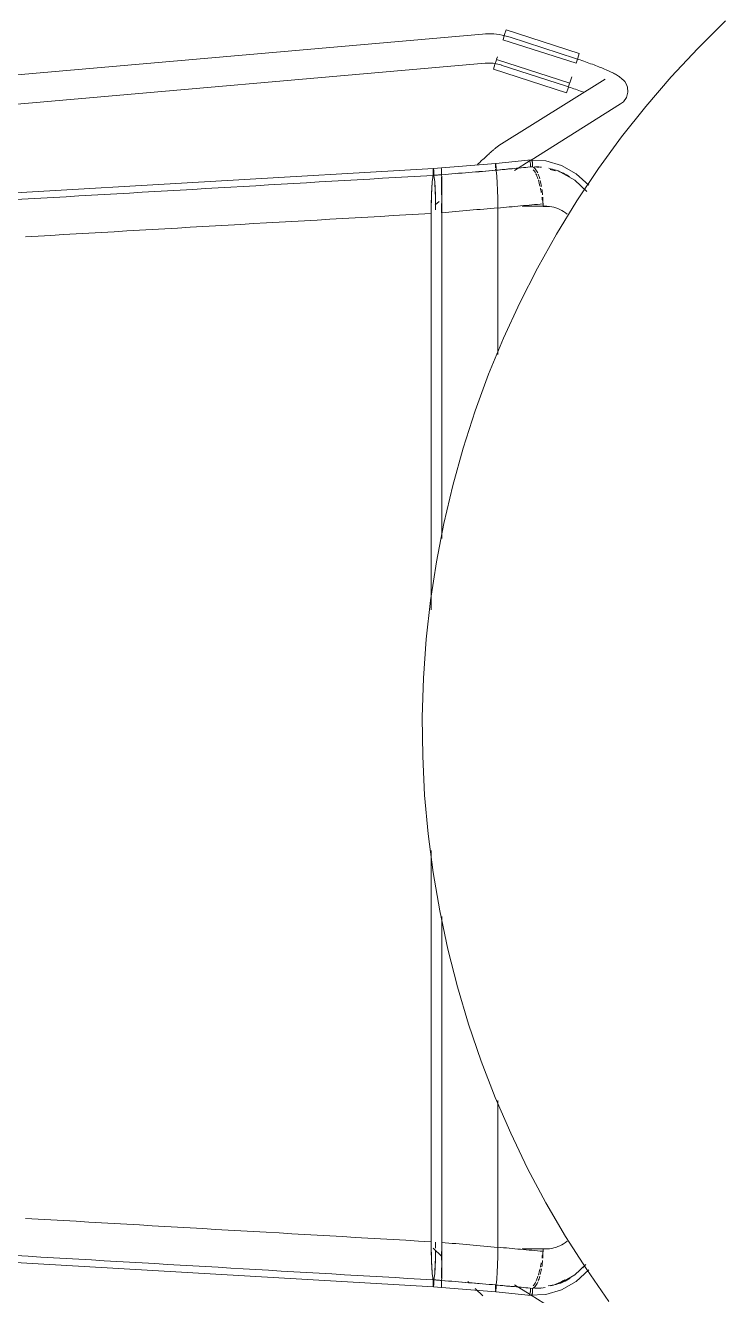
# Model space of a CAD drawing. Header units: millimetres. Extents: x 155927 to 295199, y -4084 to 97293.
# Drawn here: x 227090 to 227377, y 20969 to 21490 of the extents above; entities that cross this region are included whole.
import ezdxf

# ---------------------------------------------------------------- set-up
doc = ezdxf.new("R2010")
doc.units = ezdxf.units.MM
doc.header["$MEASUREMENT"] = 0
doc.layers.add('I-FURN', color=8, linetype='CONTINUOUS', lineweight=9)

msp = doc.modelspace()

# ---------------------------------------------------------------- linework, layer by layer
at = {"layer": 'I-FURN'}
for p, q in [((227286.35, 21486.04), (227286.98, 21488)), ((227286.98, 21488), (227316.98, 21478.31)), ((227377.01, 21491.67), (227365.64, 21480.42)), ((227277.29, 21486.28), (226833.97, 21447.33)), ((227277.34, 21486.29), (227277.29, 21486.28)), ((227278.48, 21486.36), (227277.34, 21486.29)), ((227279.63, 21486.39), (227278.48, 21486.36)), ((227280.77, 21486.38), (227279.63, 21486.39)), ((227281.91, 21486.32), (227280.77, 21486.38)), ((227283.04, 21486.21), (227281.91, 21486.32)), ((227284.18, 21486.05), (227283.04, 21486.21)), ((227285.3, 21485.86), (227284.18, 21486.05)), ((227286.42, 21485.61), (227285.3, 21485.86)), ((227285.67, 21483.95), (227315.68, 21474.27)), ((227285.71, 21484.07), (227286.35, 21486.04)), ((227287.52, 21485.33), (227286.42, 21485.61)), ((227288.62, 21485), (227287.52, 21485.33)), ((227315.43, 21476.28), (227288.62, 21485)), ((227283.1, 21475.98), (227283.39, 21476.87)), ((227315.88, 21476.14), (227315.43, 21476.28)), ((227316.35, 21476.36), (227315.72, 21474.38)), ((227316.62, 21475.89), (227315.88, 21476.14)), ((227316.98, 21478.31), (227316.35, 21476.36)), ((227365.64, 21480.42), (227354.72, 21468.72)), ((226853.84, 21437.03), (227278.34, 21474.33)), ((227278.34, 21474.33), (227279, 21474.37)), ((227279, 21474.37), (227279.67, 21474.39)), ((227279.67, 21474.39), (227280.33, 21474.38)), ((227280.33, 21474.38), (227280.99, 21474.35)), ((227280.99, 21474.35), (227281.65, 21474.29)), ((227281.65, 21474.29), (227282.3, 21474.2)), ((227281.76, 21471.84), (227282.39, 21473.79)), ((227281.76, 21471.84), (227311.77, 21462.15)), ((227282.3, 21474.2), (227282.96, 21474.09)), ((227282.39, 21473.79), (227283.03, 21475.77)), ((227282.96, 21474.09), (227283.6, 21473.95)), ((227313.07, 21466.2), (227283.07, 21475.88)), ((227283.6, 21473.95), (227284.25, 21473.78)), ((227284.25, 21473.78), (227284.88, 21473.59)), ((227284.88, 21473.59), (227284.91, 21473.58)), ((227284.91, 21473.58), (227311.72, 21464.87)), ((227317.36, 21475.64), (227316.62, 21475.89)), ((227318.09, 21475.4), (227317.36, 21475.64)), ((227318.82, 21475.14), (227318.09, 21475.4)), ((227319.54, 21474.89), (227318.82, 21475.14)), ((227320.26, 21474.64), (227319.54, 21474.89)), ((227320.97, 21474.38), (227320.26, 21474.64)), ((227321.66, 21474.13), (227320.97, 21474.38)), ((227322.35, 21473.88), (227321.66, 21474.13)), ((227323.03, 21473.62), (227322.35, 21473.88)), ((227323.7, 21473.37), (227323.03, 21473.62)), ((227324.35, 21473.11), (227323.7, 21473.37)), ((227324.99, 21472.86), (227324.35, 21473.11)), ((227325.62, 21472.61), (227324.99, 21472.86)), ((227326.23, 21472.36), (227325.62, 21472.61)), ((227326.82, 21472.11), (227326.23, 21472.36)), ((227327.4, 21471.87), (227326.82, 21472.11)), ((227327.96, 21471.63), (227327.4, 21471.87)), ((227328.51, 21471.39), (227327.96, 21471.63)), ((227329.03, 21471.15), (227328.51, 21471.39)), ((227329.54, 21470.91), (227329.03, 21471.15)), ((227327.58, 21467.79), (227284, 21440.49)), ((227313.03, 21466.08), (227312.4, 21464.11)), ((227313.1, 21466.29), (227313.9, 21468.77)), ((227330.04, 21470.68), (227329.54, 21470.91)), ((227330.51, 21470.45), (227330.04, 21470.68)), ((227330.97, 21470.22), (227330.51, 21470.45)), ((227331.41, 21469.99), (227330.97, 21470.22)), ((227331.83, 21469.76), (227331.41, 21469.99)), ((227332.24, 21469.53), (227331.83, 21469.76)), ((227332.64, 21469.3), (227332.24, 21469.53)), ((227333.03, 21469.05), (227332.64, 21469.3)), ((227333.42, 21468.8), (227333.03, 21469.05)), ((227333.81, 21468.52), (227333.42, 21468.8)), ((227334.21, 21468.21), (227333.81, 21468.52)), ((227334.64, 21467.84), (227334.21, 21468.21)), ((227335.1, 21467.37), (227334.64, 21467.84)), ((227335.62, 21466.75), (227335.1, 21467.37)), ((227336.19, 21465.83), (227335.62, 21466.75)), ((227336.71, 21464.45), (227336.19, 21465.83)), ((227354.72, 21468.72), (227344.28, 21456.59)), ((227312.05, 21464.76), (227311.72, 21464.87)), ((227312.4, 21464.11), (227311.77, 21462.15)), ((227312.74, 21464.54), (227312.05, 21464.76)), ((227313.43, 21464.31), (227312.74, 21464.54)), ((227314.11, 21464.07), (227313.43, 21464.31)), ((227314.79, 21463.84), (227314.11, 21464.07)), ((227315.47, 21463.61), (227314.79, 21463.84)), ((227316.13, 21463.37), (227315.47, 21463.61)), ((227316.79, 21463.13), (227316.13, 21463.37)), ((227317.44, 21462.9), (227316.79, 21463.13)), ((227318.07, 21462.66), (227317.44, 21462.9)), ((227318.7, 21462.43), (227318.07, 21462.66)), ((227336.3, 21460.25), (227336.89, 21462.48)), ((227336.89, 21462.48), (227336.71, 21464.45)), ((227297.19, 21434.59), (227333.95, 21457.63)), ((227335.07, 21458.52), (227333.95, 21457.63)), ((227344.28, 21456.59), (227334.34, 21444.06)), ((227335.07, 21458.52), (227336.3, 21460.25)), ((227282.96, 21439.74), (227282.74, 21439.56)), ((227283.19, 21439.92), (227282.96, 21439.74)), ((227283.42, 21440.09), (227283.19, 21439.92)), ((227283.67, 21440.27), (227283.42, 21440.09)), ((227284, 21440.49), (227283.67, 21440.27)), ((227334.34, 21444.06), (227324.9, 21431.14)), ((227277.05, 21434.48), (227276.61, 21434.07)), ((227277.49, 21434.88), (227277.05, 21434.48)), ((227277.91, 21435.27), (227277.49, 21434.88)), ((227278.32, 21435.65), (227277.91, 21435.27)), ((227278.73, 21436.02), (227278.32, 21435.65)), ((227279.12, 21436.38), (227278.73, 21436.02)), ((227279.49, 21436.72), (227279.12, 21436.38)), ((227279.86, 21437.05), (227279.49, 21436.72)), ((227280.21, 21437.37), (227279.86, 21437.05)), ((227280.55, 21437.67), (227280.21, 21437.37)), ((227280.87, 21437.96), (227280.55, 21437.67)), ((227281.18, 21438.23), (227280.87, 21437.96)), ((227281.47, 21438.49), (227281.18, 21438.23)), ((227281.75, 21438.73), (227281.47, 21438.49)), ((227282.02, 21438.96), (227281.75, 21438.73)), ((227282.27, 21439.17), (227282.02, 21438.96)), ((227282.51, 21439.37), (227282.27, 21439.17)), ((227282.74, 21439.56), (227282.51, 21439.37)), ((227297.22, 21434.66), (227282.73, 21433.24)), ((227296.33, 21434.54), (227303.24, 21434.25)), ((227257.17, 21431.14), (226925.26, 21411.85)), ((227257.07, 21430.21), (227257.06, 21429.76)), ((227257.06, 21429.76), (227257.06, 21429.27)), ((227257.06, 21429.27), (227257.06, 21428.77)), ((227257.09, 21430.59), (227257.07, 21430.21)), ((227257.12, 21430.88), (227257.09, 21430.59)), ((227257.14, 21431.07), (227257.12, 21430.88)), ((227257.17, 21431.14), (227257.14, 21431.07)), ((227257.17, 21431.14), (227260.53, 21431.41)), ((227257.2, 21431.07), (227257.17, 21431.14)), ((227257.22, 21430.88), (227257.2, 21431.07)), ((227257.25, 21430.59), (227257.22, 21430.88)), ((227257.26, 21430.2), (227257.25, 21430.59)), ((227257.28, 21429.75), (227257.26, 21430.2)), ((227257.28, 21429.26), (227257.28, 21429.75)), ((227257.28, 21428.76), (227257.28, 21429.26)), ((227260.52, 21430.47), (227260.52, 21430.86)), ((227260.52, 21430.86), (227260.52, 21430.48)), ((227260.52, 21430.48), (227260.52, 21430.03)), ((227260.52, 21430.02), (227260.52, 21430.47)), ((227260.52, 21430.03), (227260.52, 21429.54)), ((227260.52, 21429.53), (227260.52, 21430.02)), ((227260.52, 21429.54), (227260.52, 21429.04)), ((227260.52, 21429.04), (227260.52, 21429.53)), ((227282.73, 21433.24), (227260.53, 21431.41)), ((227260.53, 21431.34), (227260.53, 21431.41)), ((227260.53, 21431.41), (227260.53, 21431.34)), ((227260.53, 21431.35), (227260.53, 21431.41)), ((227260.53, 21431.41), (227260.53, 21431.35)), ((227260.53, 21431.16), (227260.53, 21430.86)), ((227260.53, 21430.87), (227260.53, 21431.16)), ((227260.54, 21430.48), (227260.53, 21430.87)), ((227260.53, 21430.86), (227260.54, 21430.48)), ((227260.54, 21430.48), (227260.54, 21430.03)), ((227260.54, 21430.03), (227260.54, 21430.48)), ((227260.54, 21430.03), (227260.54, 21429.54)), ((227260.54, 21429.54), (227260.54, 21430.03)), ((227260.54, 21429.54), (227260.54, 21429.04)), ((227260.54, 21429.05), (227260.54, 21429.54)), ((227275.69, 21433.21), (227275.22, 21432.77)), ((227276.15, 21433.64), (227275.69, 21433.21)), ((227276.61, 21434.07), (227276.15, 21433.64)), ((227282.64, 21432.31), (227282.63, 21431.86)), ((227282.63, 21431.86), (227282.64, 21432.31)), ((227282.63, 21431.86), (227282.63, 21431.37)), ((227282.63, 21431.37), (227282.63, 21431.86)), ((227282.63, 21430.87), (227282.64, 21430.4)), ((227282.64, 21430.4), (227282.63, 21430.87)), ((227282.66, 21432.7), (227282.64, 21432.31)), ((227282.64, 21432.31), (227282.66, 21432.69)), ((227282.68, 21432.99), (227282.66, 21432.7)), ((227282.66, 21432.69), (227282.68, 21432.99)), ((227282.7, 21433.18), (227282.68, 21432.99)), ((227282.68, 21432.99), (227282.7, 21433.17)), ((227282.73, 21433.24), (227282.7, 21433.18)), ((227282.7, 21433.17), (227282.73, 21433.24)), ((227282.73, 21433.24), (227282.76, 21433.17)), ((227282.76, 21433.17), (227282.73, 21433.24)), ((227282.78, 21432.98), (227282.76, 21433.17)), ((227282.8, 21432.69), (227282.78, 21432.98)), ((227282.78, 21432.98), (227282.8, 21432.68)), ((227282.82, 21432.3), (227282.8, 21432.69)), ((227282.8, 21432.68), (227282.82, 21432.3)), ((227282.83, 21431.85), (227282.82, 21432.3)), ((227282.82, 21432.3), (227282.83, 21431.84)), ((227282.82, 21430.39), (227282.83, 21430.86)), ((227282.83, 21430.86), (227282.82, 21430.39)), ((227282.82, 21430.39), (227283.01, 21429.5)), ((227283.02, 21429.5), (227282.82, 21430.39)), ((227282.83, 21431.36), (227282.83, 21431.85)), ((227282.83, 21431.84), (227282.83, 21431.35)), ((227282.83, 21430.86), (227282.83, 21431.36)), ((227282.83, 21431.35), (227282.83, 21430.86)), ((227283.02, 21429.5), (227283.19, 21427.78)), ((227283.19, 21427.76), (227283.02, 21429.5)), ((227290.37, 21430.32), (227296.81, 21434.36)), ((227303.24, 21434.25), (227309.76, 21432.38)), ((227309.35, 21429.67), (227315.18, 21426.31)), ((227309.76, 21432.38), (227315.77, 21428.99)), ((227324.9, 21431.14), (227315.99, 21417.85)), ((227256.67, 21425.66), (227256.5, 21423.16)), ((227256.86, 21427.41), (227256.67, 21425.66)), ((227257.07, 21428.3), (227256.86, 21427.41)), ((227257.06, 21428.77), (227257.07, 21428.3)), ((227257.27, 21428.3), (227257.28, 21428.76)), ((227257.48, 21427.39), (227257.27, 21428.3)), ((227257.67, 21425.64), (227257.48, 21427.39)), ((227257.83, 21423.15), (227257.67, 21425.64)), ((227260.48, 21423.42), (227260.49, 21425.92)), ((227260.49, 21425.92), (227260.48, 21423.42)), ((227260.49, 21425.92), (227260.51, 21427.67)), ((227260.51, 21427.67), (227260.49, 21425.92)), ((227260.52, 21428.57), (227260.52, 21429.04)), ((227260.52, 21429.04), (227260.52, 21428.57)), ((227260.54, 21428.57), (227260.54, 21429.05)), ((227260.54, 21429.04), (227260.54, 21428.57)), ((227260.54, 21428.57), (227260.55, 21427.68)), ((227260.55, 21427.69), (227260.54, 21428.57)), ((227260.56, 21425.94), (227260.55, 21427.69)), ((227260.55, 21427.68), (227260.56, 21425.94)), ((227260.56, 21425.94), (227260.58, 21423.44)), ((227260.58, 21423.44), (227260.56, 21425.94)), ((227283.19, 21427.77), (227283.34, 21425.33)), ((227283.34, 21425.28), (227283.19, 21427.76)), ((227283.34, 21425.29), (227283.46, 21422.25)), ((227283.46, 21422.19), (227283.34, 21425.28)), ((227315.18, 21426.31), (227320.1, 21421.62)), ((227315.77, 21428.99), (227320.92, 21424.25)), ((227256.38, 21420.03), (227256.3, 21416.47)), ((227256.5, 21423.16), (227256.38, 21420.03)), ((227257.96, 21420.03), (227257.83, 21423.15)), ((227258.04, 21416.48), (227257.96, 21420.03)), ((227260.47, 21420.29), (227260.48, 21423.42)), ((227260.48, 21423.42), (227260.47, 21420.3)), ((227260.58, 21420.3), (227260.58, 21423.44)), ((227260.58, 21423.43), (227260.58, 21420.3)), ((227260.58, 21420.3), (227260.59, 21416.74)), ((227260.59, 21416.74), (227260.58, 21420.3)), ((227283.46, 21422.19), (227283.53, 21418.75)), ((227283.53, 21418.75), (227283.46, 21422.19)), ((227256.3, 21416.47), (227256.28, 21412.68)), ((227259.45, 21417.65), (227257.92, 21416.17)), ((227258.06, 21414.22), (227258.04, 21416.48)), ((227260.46, 21412.96), (227260.47, 21416.74)), ((227260.47, 21416.74), (227260.46, 21412.96)), ((227260.59, 21412.95), (227260.59, 21416.74)), ((227260.59, 21416.73), (227260.59, 21412.95)), ((227283.56, 21414.89), (227283.53, 21418.65)), ((227283.53, 21418.65), (227283.56, 21415.01)), ((227283.56, 21354.77), (227283.56, 21414.89)), ((227283.56, 21414.89), (227283.56, 21354.77)), ((227303.35, 21415.6), (227293.6, 21415.6)), ((227302.11, 21416.59), (227302.11, 21415.54)), ((227315.99, 21417.85), (227307.62, 21404.22)), ((227256.28, 21412.68), (227256.28, 21250.09)), ((227256.28, 21250.09), (227256.28, 21412.68)), ((227260.59, 21412.95), (227260.59, 21279.31)), ((227260.59, 21279.31), (227260.59, 21412.95)), ((227307.62, 21404.22), (227299.8, 21390.26)), ((227299.8, 21390.26), (227292.54, 21376.01)), ((227292.54, 21376.01), (227285.86, 21361.47)), ((227285.86, 21361.47), (227279.76, 21346.68)), ((227279.76, 21346.68), (227274.27, 21331.65)), ((227274.27, 21331.65), (227269.37, 21316.42)), ((227269.37, 21316.42), (227265.09, 21301)), ((227265.09, 21301), (227261.43, 21285.43)), ((227261.43, 21285.43), (227258.4, 21269.72)), ((227258.4, 21269.72), (227256, 21253.9)), ((227256, 21253.9), (227254.23, 21238)), ((227254.23, 21238), (227253.1, 21222.04)), ((227253.1, 21222.04), (227252.6, 21206.05)), ((227252.6, 21206.05), (227252.75, 21190.05)), ((227252.75, 21190.05), (227253.54, 21174.07)), ((227253.54, 21174.07), (227254.96, 21158.14)), ((227254.96, 21158.14), (227257.02, 21142.27)), ((227256.28, 21151.35), (227256.28, 20990.78)), ((227256.28, 20990.78), (227256.28, 21151.35)), ((227257.02, 21142.27), (227259.72, 21126.5)), ((227259.72, 21126.5), (227263.04, 21110.85)), ((227260.59, 21124.26), (227260.59, 20990.52)), ((227260.59, 20990.52), (227260.59, 21124.26)), ((227263.04, 21110.85), (227266.99, 21095.35)), ((227266.99, 21095.35), (227271.55, 21080.01)), ((227271.55, 21080.01), (227276.72, 21064.87)), ((227276.72, 21064.87), (227282.5, 21049.95)), ((227282.5, 21049.95), (227288.86, 21035.27)), ((227283.56, 20988.57), (227283.56, 21048.69)), ((227283.56, 21048.69), (227283.56, 20988.57)), ((227288.86, 21035.27), (227295.81, 21020.86)), ((227295.81, 21020.86), (227303.33, 21006.74)), ((227303.33, 21006.74), (227311.4, 20992.93)), ((227257.17, 20972.33), (226925.26, 20991.61)), ((227311.4, 20992.93), (227320.03, 20979.45)), ((227256.28, 20990.78), (227256.3, 20987)), ((227256.3, 20987), (227256.38, 20983.43)), ((227257.03, 20988.15), (227260.59, 20984.72)), ((227257.96, 20983.44), (227258.04, 20986.99)), ((227258.05, 20988.13), (227258.06, 20990.67)), ((227260.47, 20983.17), (227260.47, 20986.73)), ((227260.47, 20986.72), (227260.47, 20983.17)), ((227260.59, 20986.73), (227260.58, 20983.16)), ((227260.58, 20983.16), (227260.59, 20986.73)), ((227260.59, 20990.52), (227260.59, 20986.73)), ((227260.59, 20986.73), (227260.59, 20990.52)), ((227283.53, 20984.81), (227283.56, 20988.57)), ((227283.56, 20988.45), (227283.53, 20984.81)), ((227293.6, 20987.87), (227303.35, 20987.87)), ((227302.11, 20987.92), (227302.11, 20986.88)), ((227256.38, 20983.43), (227256.5, 20980.3)), ((227257.83, 20980.32), (227257.96, 20983.44)), ((227260.58, 20983.16), (227260.58, 20980.03)), ((227260.58, 20980.03), (227260.58, 20983.16)), ((227283.34, 20978.18), (227283.46, 20981.28)), ((227283.46, 20981.21), (227283.34, 20978.18)), ((227283.53, 20984.72), (227283.46, 20981.28)), ((227283.46, 20981.28), (227283.53, 20984.71)), ((227315.18, 20977.16), (227319.65, 20981.41)), ((227256.5, 20980.3), (227256.67, 20977.8)), ((227256.67, 20977.8), (227256.86, 20976.05)), ((227256.86, 20976.05), (227257.07, 20975.16)), ((227257.27, 20975.17), (227257.48, 20976.07)), ((227257.48, 20976.07), (227257.67, 20977.82)), ((227257.67, 20977.82), (227257.83, 20980.32)), ((227260.49, 20977.55), (227260.48, 20980.05)), ((227260.48, 20980.04), (227260.49, 20977.54)), ((227260.51, 20975.8), (227260.49, 20977.55)), ((227260.49, 20977.54), (227260.51, 20975.79)), ((227260.56, 20977.52), (227260.55, 20975.78)), ((227260.55, 20975.78), (227260.56, 20977.52)), ((227260.58, 20980.03), (227260.56, 20977.53)), ((227260.56, 20977.52), (227260.58, 20980.03)), ((227283.19, 20975.7), (227283.34, 20978.18)), ((227283.34, 20978.14), (227283.19, 20975.7)), ((227309.35, 20973.79), (227315.18, 20977.16)), ((227315.77, 20974.47), (227320.92, 20979.22)), ((227320.03, 20979.45), (227329.18, 20966.33)), ((227257.07, 20975.16), (227257.06, 20974.69)), ((227257.06, 20974.69), (227257.06, 20974.2)), ((227257.06, 20974.2), (227257.06, 20973.71)), ((227257.06, 20973.71), (227257.07, 20973.25)), ((227257.07, 20973.25), (227257.09, 20972.87)), ((227257.09, 20972.87), (227257.12, 20972.58)), ((227257.12, 20972.58), (227257.14, 20972.39)), ((227257.14, 20972.39), (227257.17, 20972.33)), ((227257.17, 20972.33), (227257.2, 20972.4)), ((227257.17, 20972.32), (227260.53, 20972.06)), ((227257.2, 20972.4), (227257.22, 20972.59)), ((227257.22, 20972.59), (227257.25, 20972.88)), ((227257.25, 20972.88), (227257.26, 20973.26)), ((227257.26, 20973.26), (227257.28, 20973.71)), ((227257.28, 20974.7), (227257.27, 20975.17)), ((227257.28, 20974.2), (227257.28, 20974.7)), ((227257.28, 20973.71), (227257.28, 20974.2)), ((227260.52, 20974.43), (227260.52, 20974.9)), ((227260.52, 20974.9), (227260.52, 20974.43)), ((227260.52, 20973.93), (227260.52, 20974.43)), ((227260.52, 20974.43), (227260.52, 20973.93)), ((227260.52, 20973.44), (227260.52, 20973.93)), ((227260.52, 20973.93), (227260.52, 20973.44)), ((227260.52, 20972.99), (227260.52, 20973.44)), ((227260.52, 20973.44), (227260.52, 20972.99)), ((227260.52, 20972.61), (227260.52, 20972.99)), ((227260.52, 20972.99), (227260.52, 20972.6)), ((227260.52, 20972.31), (227260.52, 20972.61)), ((227260.52, 20972.6), (227260.52, 20972.31)), ((227260.53, 20972.12), (227260.52, 20972.31)), ((227260.52, 20972.31), (227260.53, 20972.12)), ((227260.54, 20972.98), (227260.53, 20972.6)), ((227260.53, 20972.6), (227260.54, 20972.98)), ((227260.53, 20972.6), (227260.53, 20972.31)), ((227260.53, 20972.31), (227260.53, 20972.6)), ((227260.53, 20972.31), (227260.53, 20972.12)), ((227260.53, 20972.12), (227260.53, 20972.31)), ((227260.53, 20972.12), (227260.53, 20972.06)), ((227260.53, 20972.06), (227260.53, 20972.12)), ((227260.53, 20972.12), (227260.53, 20972.05)), ((227260.53, 20972.05), (227260.53, 20972.12)), ((227282.73, 20970.23), (227260.53, 20972.05)), ((227260.55, 20975.78), (227260.54, 20974.89)), ((227260.54, 20974.89), (227260.55, 20975.78)), ((227260.54, 20974.89), (227260.54, 20974.42)), ((227260.54, 20974.42), (227260.54, 20974.89)), ((227260.54, 20974.42), (227260.54, 20973.93)), ((227260.54, 20973.92), (227260.54, 20974.42)), ((227260.54, 20973.93), (227260.54, 20973.44)), ((227260.54, 20973.43), (227260.54, 20973.92)), ((227260.54, 20973.44), (227260.54, 20972.98)), ((227260.54, 20972.98), (227260.54, 20973.43)), ((227271.77, 20973.96), (227271.27, 20974.44)), ((227274.74, 20971.14), (227274.26, 20971.6)), ((227275.22, 20970.69), (227274.74, 20971.14)), ((227275.69, 20970.25), (227275.22, 20970.69)), ((227282.64, 20973.06), (227282.63, 20972.59)), ((227282.63, 20972.59), (227282.64, 20973.06)), ((227282.63, 20972.59), (227282.63, 20972.09)), ((227282.63, 20972.1), (227282.63, 20972.59)), ((227282.63, 20971.6), (227282.63, 20972.1)), ((227282.63, 20972.09), (227282.63, 20971.6)), ((227282.63, 20971.6), (227282.64, 20971.15)), ((227282.64, 20971.15), (227282.63, 20971.6)), ((227282.66, 20970.77), (227282.68, 20970.48)), ((227282.68, 20970.48), (227282.66, 20970.77)), ((227282.78, 20970.48), (227282.8, 20970.78)), ((227282.8, 20970.78), (227282.78, 20970.49)), ((227282.82, 20971.17), (227282.8, 20970.78)), ((227282.8, 20970.78), (227282.82, 20971.16)), ((227282.82, 20973.07), (227283.02, 20973.97)), ((227283.01, 20973.96), (227282.82, 20973.08)), ((227282.82, 20973.08), (227282.83, 20972.61)), ((227282.83, 20972.6), (227282.82, 20973.07)), ((227282.83, 20971.62), (227282.82, 20971.17)), ((227282.82, 20971.16), (227282.83, 20971.61)), ((227282.83, 20972.61), (227282.83, 20972.11)), ((227282.83, 20972.11), (227282.83, 20972.6)), ((227282.83, 20971.61), (227282.83, 20972.11)), ((227282.83, 20972.11), (227282.83, 20971.62)), ((227283.02, 20973.97), (227283.19, 20975.7)), ((227283.19, 20975.68), (227283.02, 20973.96)), ((227296.81, 20969.11), (227290.37, 20973.14)), ((227303.24, 20969.21), (227309.76, 20971.09)), ((227309.76, 20971.09), (227315.77, 20974.47)), ((227276.15, 20969.82), (227275.69, 20970.25)), ((227276.61, 20969.4), (227276.15, 20969.82)), ((227277.05, 20968.99), (227276.61, 20969.4)), ((227277.49, 20968.58), (227277.05, 20968.99)), ((227282.68, 20970.48), (227282.7, 20970.29)), ((227282.7, 20970.29), (227282.68, 20970.48)), ((227282.7, 20970.29), (227282.73, 20970.22)), ((227282.73, 20970.23), (227282.7, 20970.29)), ((227282.76, 20970.3), (227282.73, 20970.23)), ((227282.73, 20970.22), (227282.76, 20970.29)), ((227297.22, 20968.8), (227282.73, 20970.22)), ((227282.76, 20970.29), (227282.78, 20970.48)), ((227296.33, 20968.92), (227303.24, 20969.21)), ((227333.95, 20945.84), (227297.19, 20968.87))]:
    msp.add_line(p, q, dxfattribs=at)
for points, knots in [([(227297.04, 21431.72), (227297.05, 21431.95), (227297.05, 21432.43), (227296.96, 21433.19), (227296.81, 21433.85), (227296.63, 21434.28), (227296.52, 21434.44), (227296.47, 21434.48)], [-1, -1, -1, -1, -0.90625, -0.8125, -0.71875, -0.625, -0.5625, -0.5625, -0.5625, -0.5625]), ([(227297.37, 21434.61), (227297.39, 21434.6), (227297.44, 21434.55), (227297.52, 21434.44), (227297.61, 21434.25), (227297.72, 21433.93), (227297.79, 21433.54), (227297.82, 21433.18), (227297.84, 21432.81), (227297.84, 21432.36), (227297.8, 21432), (227297.78, 21431.83)], [0.5555556, 0.5555556, 0.5555556, 0.5555556, 0.5833333, 0.6180556, 0.6527778, 0.7222222, 0.7916667, 0.8263889, 0.8611111, 0.9305556, 1, 1, 1, 1]), ([(227257.07, 21428.3), (227257.06, 21428.53), (227257.06, 21429.02), (227257.06, 21429.65), (227257.07, 21430.11), (227257.09, 21430.53), (227257.12, 21430.98), (227257.15, 21431.14), (227257.17, 21431.14)], [-1, -1, -1, -1, -0.90625, -0.8125, -0.765625, -0.71875, -0.625, -0.501507, -0.501507, -0.501507, -0.501507]), ([(227257.17, 21431.14), (227257.19, 21431.14), (227257.22, 21431), (227257.25, 21430.6), (227257.27, 21430.22), (227257.28, 21429.76), (227257.28, 21429.26), (227257.28, 21428.76), (227257.27, 21428.44), (227257.27, 21428.3)], [-0.5, -0.5, -0.5, -0.5, -0.375, -0.3125, -0.25, -0.1875, -0.125, -0.0625, 0, 0, 0, 0]), ([(227304.46, 21431.22), (227306.54, 21430.78), (227309.5, 21429.81), (227312.17, 21428.25), (227312.97, 21427.72)], [-0.8210019, -0.8210019, -0.8210019, -0.8210019, -0.6666667, -0.5975811, -0.5975811, -0.5975811, -0.5975811]), ([(227256.28, 21412.68), (227256.28, 21413.96), (227256.29, 21416.51), (227256.37, 21420.11), (227256.5, 21423.28), (227256.72, 21426.64), (227256.93, 21428.03), (227257.07, 21428.3)], [-1, -1, -1, -1, -0.833333, -0.666667, -0.5, -0.333333, 0, 0, 0, 0]), ([(227257.27, 21428.3), (227257.41, 21428.01), (227257.62, 21426.61), (227257.84, 21423.26), (227257.97, 21420.11), (227258.03, 21416.99), (227258.05, 21414.98), (227258.06, 21414.22)], [-1, -1, -1, -1, -0.6666667, -0.5, -0.3333333, -0.1666667, -0.0664381, -0.0664381, -0.0664381, -0.0664381]), ([(227302.11, 21415.54), (227304.5, 21415.76), (227308.1, 21415.13), (227311.1, 21413.2), (227312, 21412.43)], [0, 0, 0, 0, 0.3333333, 0.5, 0.5, 0.5, 0.5]), ([(227257.07, 20975.16), (227256.93, 20975.44), (227256.72, 20976.83), (227256.5, 20980.19), (227256.37, 20983.35), (227256.29, 20986.96), (227256.28, 20989.51), (227256.28, 20990.78)], [-1, -1, -1, -1, -0.666667, -0.5, -0.333333, -0.166667, 0, 0, 0, 0]), ([(227258.04, 20986.98), (227258.02, 20985.75), (227257.97, 20983.36), (227257.84, 20980.2), (227257.62, 20976.85), (227257.41, 20975.46), (227257.27, 20975.17)], [-0.8333333, -0.8333333, -0.8333333, -0.8333333, -0.6666667, -0.5, -0.3333333, 0, 0, 0, 0]), ([(227312, 20991.03), (227311.1, 20990.27), (227308.1, 20988.34), (227304.5, 20987.71), (227302.11, 20987.92)], [0.5, 0.5, 0.5, 0.5, 0.6666667, 1, 1, 1, 1]), ([(227313.24, 20975.85), (227312.35, 20975.28), (227309.53, 20973.61), (227306.42, 20973), (227304.28, 20972.71)], [0.591443, 0.591443, 0.591443, 0.591443, 0.6666667, 0.8236682, 0.8236682, 0.8236682, 0.8236682]), ([(227257.17, 20972.32), (227257.15, 20972.32), (227257.12, 20972.46), (227257.09, 20972.85), (227257.07, 20973.24), (227257.06, 20973.7), (227257.06, 20974.19), (227257.06, 20974.69), (227257.07, 20975.01), (227257.07, 20975.16)], [-0.498493, -0.498493, -0.498493, -0.498493, -0.375, -0.3125, -0.25, -0.1875, -0.125, -0.0625, 0, 0, 0, 0]), ([(227260.52, 20974.9), (227264.21, 20974.59), (227269.55, 20974.15), (227274.88, 20973.71), (227276.53, 20973.57)], [0, 0, 0, 0, 0.5, 0.7233886, 0.7233886, 0.7233886, 0.7233886]), ([(227297.78, 20971.64), (227297.8, 20971.5), (227297.83, 20971.21), (227297.85, 20970.79), (227297.83, 20970.42), (227297.81, 20970.12), (227297.78, 20969.85), (227297.73, 20969.6), (227297.67, 20969.38), (227297.6, 20969.18), (227297.5, 20968.99), (227297.41, 20968.88), (227297.37, 20968.85)], [0, 0, 0, 0, 0.0555556, 0.1111111, 0.1666667, 0.1944444, 0.2222222, 0.2777778, 0.3055556, 0.3333333, 0.3888889, 0.4444444, 0.4444444, 0.4444444, 0.4444444]), ([(227305.38, 20972.72), (227306.73, 20973.11), (227308.69, 20973.84), (227310.51, 20974.85), (227311.09, 20975.19)], [0.2297626, 0.2297626, 0.2297626, 0.2297626, 0.3333333, 0.3824546, 0.3824546, 0.3824546, 0.3824546])]:
    msp.add_open_spline(points, degree=3, knots=knots, dxfattribs=at)
for points in [[(227260.54, 21428.57), (227264.25, 21428.88), (227271.69, 21429.48), (227279.11, 21430.08), (227282.82, 21430.39)], [(227271.69, 21429.49), (227275.34, 21429.8), (227278.99, 21430.1), (227282.64, 21430.4)], [(227289.72, 21431.11), (227287.37, 21430.87), (227285.01, 21430.64), (227282.64, 21430.4)], [(227297.78, 21431.83), (227295.33, 21431.59), (227290.38, 21431.11), (227285.35, 21430.63), (227282.82, 21430.39)], [(227297.78, 21431.83), (227298.17, 21431.68), (227298.92, 21431.12), (227299.62, 21429.97), (227299.94, 21429.28)], [(227299.09, 21429.24), (227298.78, 21429.88), (227298.46, 21430.27), (227298.14, 21430.6)], [(227300.55, 21431.68), (227299.91, 21431.74), (227299.26, 21431.75), (227298.6, 21431.74)], [(227299.31, 21431.79), (227300.05, 21431.78), (227300.78, 21431.75), (227301.52, 21431.68)], [(227307.18, 21430.16), (227306.47, 21430.42), (227305.74, 21430.6), (227305, 21430.73)], [(226925.07, 21408.98), (226980.31, 21412.2), (227090.9, 21418.64), (227201.67, 21425.08), (227257.07, 21428.3)], [(227260.54, 21428.57), (227259.96, 21428.53), (227258.8, 21428.44), (227257.65, 21428.35), (227257.07, 21428.3)], [(227260.52, 21428.57), (227259.98, 21428.52), (227258.9, 21428.43), (227257.81, 21428.34), (227257.27, 21428.3)], [(227266.84, 21429.09), (227267.25, 21429.13), (227267.66, 21429.16), (227268.08, 21429.19)], [(227300.05, 21426.82), (227299.78, 21427.63), (227299.5, 21428.44), (227299.2, 21429)], [(227300.14, 21428.83), (227300.39, 21428.24), (227300.63, 21427.58), (227300.83, 21426.85)], [(227300.9, 21423.78), (227300.68, 21424.7), (227300.45, 21425.64), (227300.2, 21426.49)], [(227301.01, 21426.17), (227301.2, 21425.43), (227301.36, 21424.63), (227301.51, 21423.8)], [(227301.41, 21421.26), (227301.3, 21421.89), (227301.17, 21422.5), (227301.05, 21423.12)], [(227301.69, 21422.62), (227301.79, 21421.87), (227301.89, 21421.11), (227301.94, 21420.31)], [(227301.88, 21418), (227301.82, 21418.48), (227301.76, 21418.95), (227301.69, 21419.41)], [(227302.01, 21419.38), (227302.07, 21418.47), (227302.1, 21417.54), (227302.11, 21416.59)], [(227260.59, 21412.95), (227264.42, 21413.29), (227268.26, 21413.64), (227272.08, 21413.98)], [(227272.08, 21413.98), (227275.91, 21414.32), (227279.74, 21414.67), (227283.56, 21415.01)], [(227302.11, 21416.59), (227299.08, 21416.33), (227292.94, 21415.79), (227286.69, 21415.2), (227283.56, 21414.89)], [(227302.11, 21415.54), (227302.62, 21415.59), (227303.13, 21415.61), (227303.63, 21415.6)], [(227089.78, 21403.1), (227145.25, 21406.29), (227200.75, 21409.49), (227256.28, 21412.68)], [(227256.28, 20990.78), (227200.75, 20993.98), (227145.22, 20997.17), (227089.78, 21000.37)], [(226925.07, 20994.48), (226980.31, 20991.26), (227090.9, 20984.82), (227201.67, 20978.38), (227257.07, 20975.16)], [(227258.06, 20990.67), (227258.06, 20989.82), (227258.06, 20988.97), (227258.05, 20988.13)], [(227272.08, 20989.49), (227268.26, 20989.83), (227264.42, 20990.17), (227260.59, 20990.52)], [(227283.56, 20988.45), (227279.74, 20988.8), (227275.91, 20989.14), (227272.08, 20989.49)], [(227302.11, 20986.88), (227299.08, 20987.13), (227292.94, 20987.68), (227286.69, 20988.27), (227283.56, 20988.57)], [(227302.11, 20986.88), (227302.1, 20985.93), (227302.07, 20985), (227302.01, 20984.09)], [(227304.43, 20987.91), (227303.66, 20987.85), (227302.89, 20987.85), (227302.11, 20987.92)], [(227301.05, 20980.35), (227301.17, 20980.95), (227301.3, 20981.57), (227301.42, 20982.2)], [(227301.94, 20983.16), (227301.87, 20982.26), (227301.77, 20981.37), (227301.64, 20980.52)], [(227301.7, 20984.04), (227301.76, 20984.51), (227301.81, 20984.98), (227301.86, 20985.46)], [(227319.63, 20981.47), (227319.24, 20981.01), (227318.85, 20980.55), (227318.45, 20980.1)], [(227299.2, 20974.47), (227299.5, 20975.1), (227299.78, 20975.85), (227300.04, 20976.67)], [(227300.83, 20976.62), (227300.62, 20975.89), (227300.39, 20975.25), (227300.14, 20974.65)], [(227300.2, 20977.09), (227300.45, 20977.9), (227300.68, 20978.77), (227300.89, 20979.69)], [(227301.51, 20979.67), (227301.37, 20978.83), (227301.2, 20978.02), (227301.01, 20977.28)], [(227260.54, 20974.89), (227259.96, 20974.94), (227258.8, 20975.03), (227257.65, 20975.12), (227257.07, 20975.16)], [(227257.27, 20975.17), (227257.29, 20974.57), (227257.28, 20973.07), (227257.21, 20972.32), (227257.17, 20972.32)], [(227260.52, 20974.9), (227259.98, 20974.94), (227258.9, 20975.03), (227257.81, 20975.12), (227257.27, 20975.17)], [(227260.54, 20974.89), (227264.25, 20974.59), (227271.69, 20973.98), (227279.11, 20973.38), (227282.82, 20973.08)], [(227297.78, 20971.64), (227295.33, 20971.88), (227290.38, 20972.36), (227285.35, 20972.84), (227282.82, 20973.07)], [(227289.72, 20972.36), (227287.44, 20972.59), (227285.13, 20972.81), (227282.82, 20973.04)], [(227296.47, 20968.99), (227296.52, 20969.03), (227296.61, 20969.15), (227296.74, 20969.45), (227296.86, 20969.83), (227296.96, 20970.29), (227297.02, 20970.78), (227297.05, 20971.28), (227297.05, 20971.59), (227297.04, 20971.74)], [(227299.95, 20974.19), (227299.62, 20973.49), (227298.92, 20972.35), (227298.17, 20971.78), (227297.78, 20971.64)], [(227298.13, 20972.65), (227298.46, 20973.06), (227298.78, 20973.58), (227299.09, 20974.22)], [(227298.61, 20971.68), (227299.51, 20971.7), (227300.41, 20971.75), (227301.3, 20971.86)], [(227303.06, 20971.98), (227301.82, 20971.79), (227300.57, 20971.75), (227299.31, 20971.75)]]:
    msp.add_open_spline(points, degree=3, dxfattribs=at)

doc.saveas('drawing.dxf')
